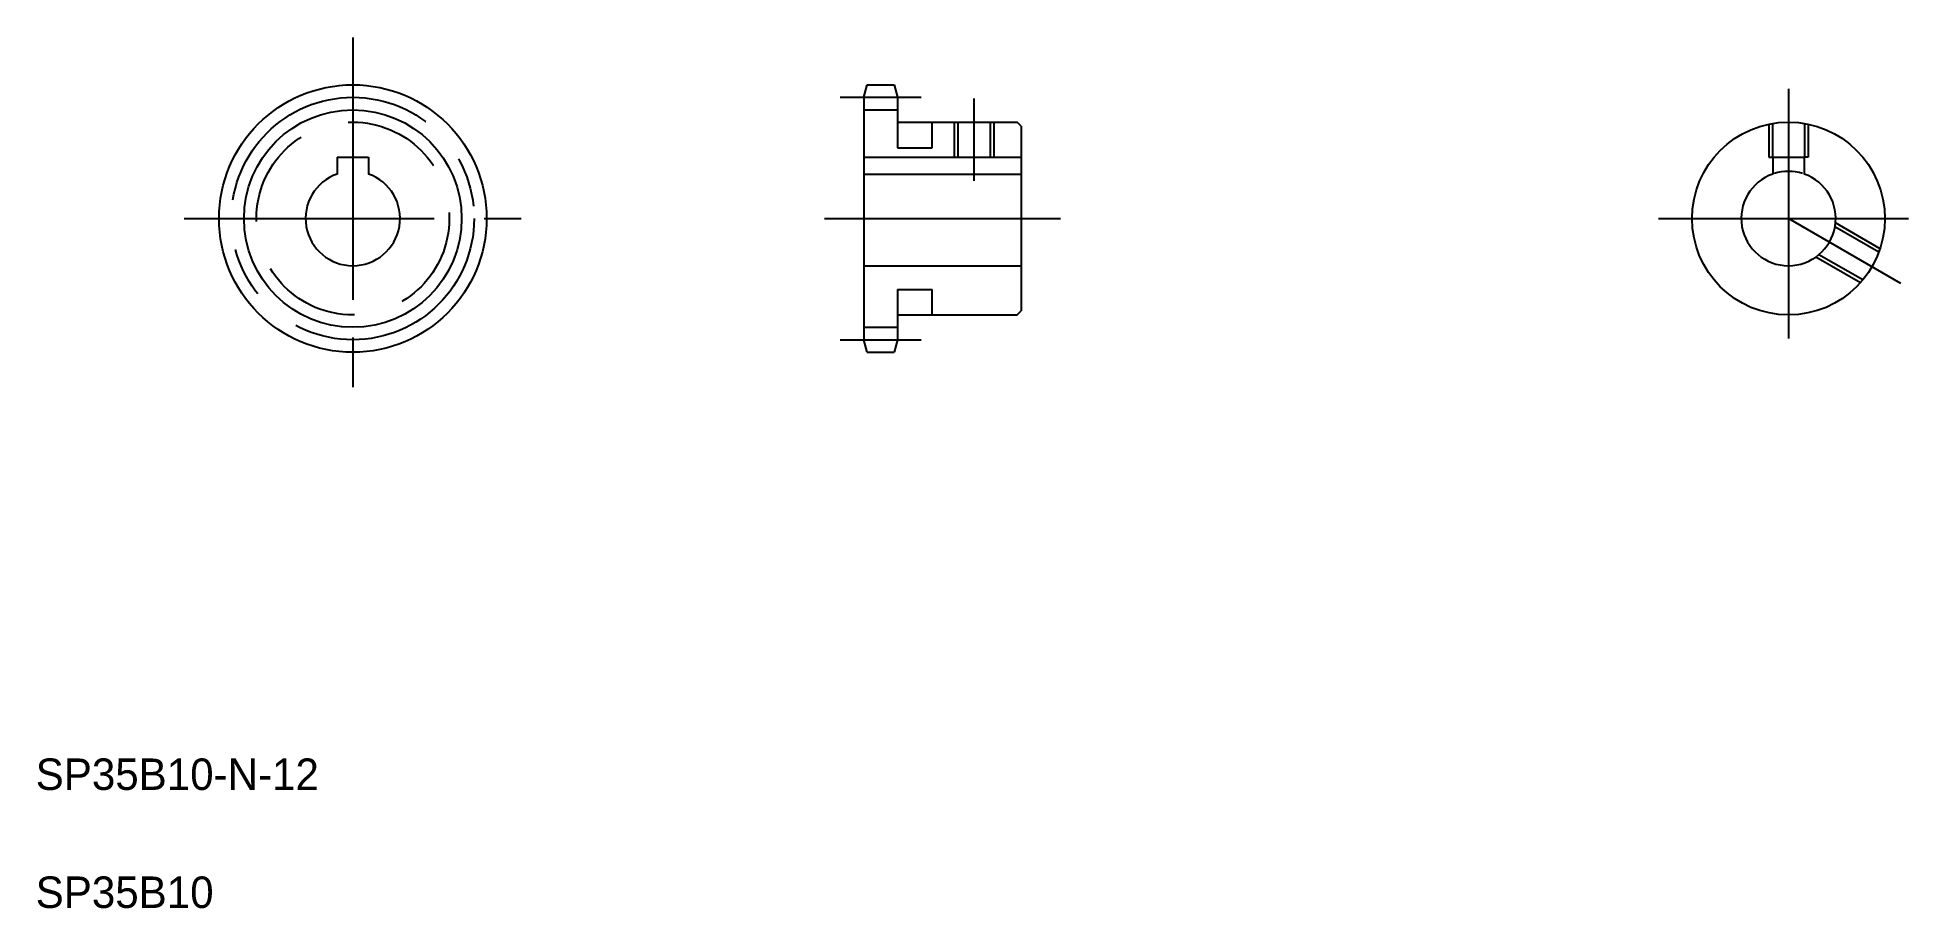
# Model space of a CAD drawing. Extents: x 10 to 249, y 10 to 121.
import ezdxf

# ---------------------------------------------------------------- set-up
doc = ezdxf.new("R2010")
doc.units = 0
doc.linetypes.add('CENTER', pattern=[50.8, 31.75, -6.35, 6.35, -6.35])
doc.linetypes.add('DASHED', pattern=[19.05, 12.7, -6.35])
doc.layers.get('0').update_dxf_attribs({"linetype": 'CONTINUOUS'})
doc.layers.add('CENTER', color=1, linetype='CENTER')

msp = doc.modelspace()

# ---------------------------------------------------------------- linework, layer by layer
at = {"color": 7, "linetype": 'CONTINUOUS'}
for p, q in [((115.21, 113.04), (115.63, 114.63)), ((115.21, 113.04), (115.21, 82.22)), ((115.63, 114.63), (119.08, 114.63)), ((119.08, 114.63), (119.51, 113.04)), ((119.51, 113.04), (119.51, 109.88)), ((115.21, 111.45), (119.51, 111.45)), ((119.51, 109.88), (134.71, 109.88)), ((127.16, 109.88), (127.16, 105.43)), ((131.26, 109.88), (131.26, 105.43)), ((135.21, 109.38), (134.71, 109.88)), ((135.21, 109.38), (135.21, 85.88)), ((48.29, 105.43), (48.29, 103.29)), ((48.29, 105.43), (52.29, 105.43)), ((52.29, 105.43), (52.29, 103.29)), ((115.21, 105.43), (135.21, 105.43)), ((230.69, 105.43), (230.69, 103.29)), ((230.69, 105.43), (234.69, 105.43)), ((234.69, 105.43), (234.69, 103.29)), ((115.21, 103.29), (135.21, 103.29)), ((135.21, 103.5), (135.21, 103.5)), ((135.21, 97.63), (135.21, 97.63)), ((115.21, 91.63), (135.21, 91.63)), ((115.21, 83.81), (119.51, 83.81)), ((119.51, 85.38), (134.71, 85.38)), ((119.51, 85.38), (119.51, 82.22)), ((134.71, 85.38), (135.21, 85.88)), ((115.63, 80.63), (115.21, 82.22)), ((119.51, 82.22), (119.08, 80.63)), ((115.63, 80.63), (119.08, 80.63))]:
    msp.add_line(p, q, dxfattribs=at)
at = {"color": 3, "linetype": 'DASHED'}
for p, q in [((119.51, 109.88), (119.51, 106.63)), ((123.91, 106.63), (123.91, 109.88)), ((230.19, 109.62), (230.19, 105.43)), ((230.64, 109.71), (230.64, 105.43)), ((234.74, 109.71), (234.74, 105.43)), ((235.19, 109.62), (235.19, 105.43)), ((119.51, 106.63), (123.91, 106.63)), ((230.19, 105.43), (230.69, 105.43)), ((235.19, 105.43), (234.69, 105.43)), ((244.18, 93.37), (238.6, 96.59)), ((244.33, 93.8), (238.67, 97.07)), ((241.83, 89.47), (236.17, 92.74)), ((242.13, 89.82), (236.55, 93.03)), ((119.51, 88.63), (119.51, 85.38)), ((119.51, 88.63), (123.91, 88.63)), ((123.91, 85.38), (123.91, 88.63))]:
    msp.add_line(p, q, dxfattribs=at)
at = {"color": 3, "linetype": 'CONTINUOUS'}
for p, q in [((126.71, 109.88), (126.71, 105.43)), ((131.71, 109.88), (131.71, 105.43))]:
    msp.add_line(p, q, dxfattribs=at)
at = {"color": 7, "linetype": 'CONTINUOUS'}
for centre, radius in [((50.29, 97.63), 17), ((232.69, 97.63), 12.25)]:
    msp.add_circle(centre, radius, dxfattribs=at)
at = {"color": 3, "linetype": 'CONTINUOUS'}
msp.add_circle((50.29, 97.63), 13.82, dxfattribs=at)
at = {"color": 3, "linetype": 'DASHED'}
msp.add_circle((50.29, 97.63), 12.25, dxfattribs=at)
at = {"color": 7, "linetype": 'CONTINUOUS'}
for centre in [(50.29, 97.63), (232.69, 97.63)]:
    msp.add_arc(centre, 6, 109.4712, 70.5288, dxfattribs=at)
at = {"color": 3, "linetype": 'CONTINUOUS'}
msp.add_arc((232.69, 97.63), 6, 72.5424, 107.4576, dxfattribs=at)
at = {"layer": 'CENTER', "color": 1, "linetype": 'CENTER'}
for p, q in [((50.29, 120.63), (50.29, 74.63)), ((50.29, 119.04), (50.29, 76.22)), ((112.21, 113.04), (122.51, 113.04)), ((129.21, 112.88), (129.21, 102.43)), ((232.69, 114.13), (232.69, 81.13)), ((28.88, 97.63), (71.69, 97.63)), ((110.21, 97.63), (140.21, 97.63)), ((216.19, 97.63), (249.19, 97.63)), ((246.98, 89.38), (232.69, 97.63)), ((112.21, 82.22), (122.51, 82.22))]:
    msp.add_line(p, q, dxfattribs=at)
msp.add_circle((50.29, 97.63), 15.41, dxfattribs=at)

# ---------------------------------------------------------------- texts
at = {"color": 7, "linetype": 'CONTINUOUS'}
for s, p in [('SP35B10-N-12', (10, 25)), ('SP35B10', (10, 10))]:
    msp.add_text(s, height=4, dxfattribs=at).set_placement(p)

doc.saveas('drawing.dxf')
